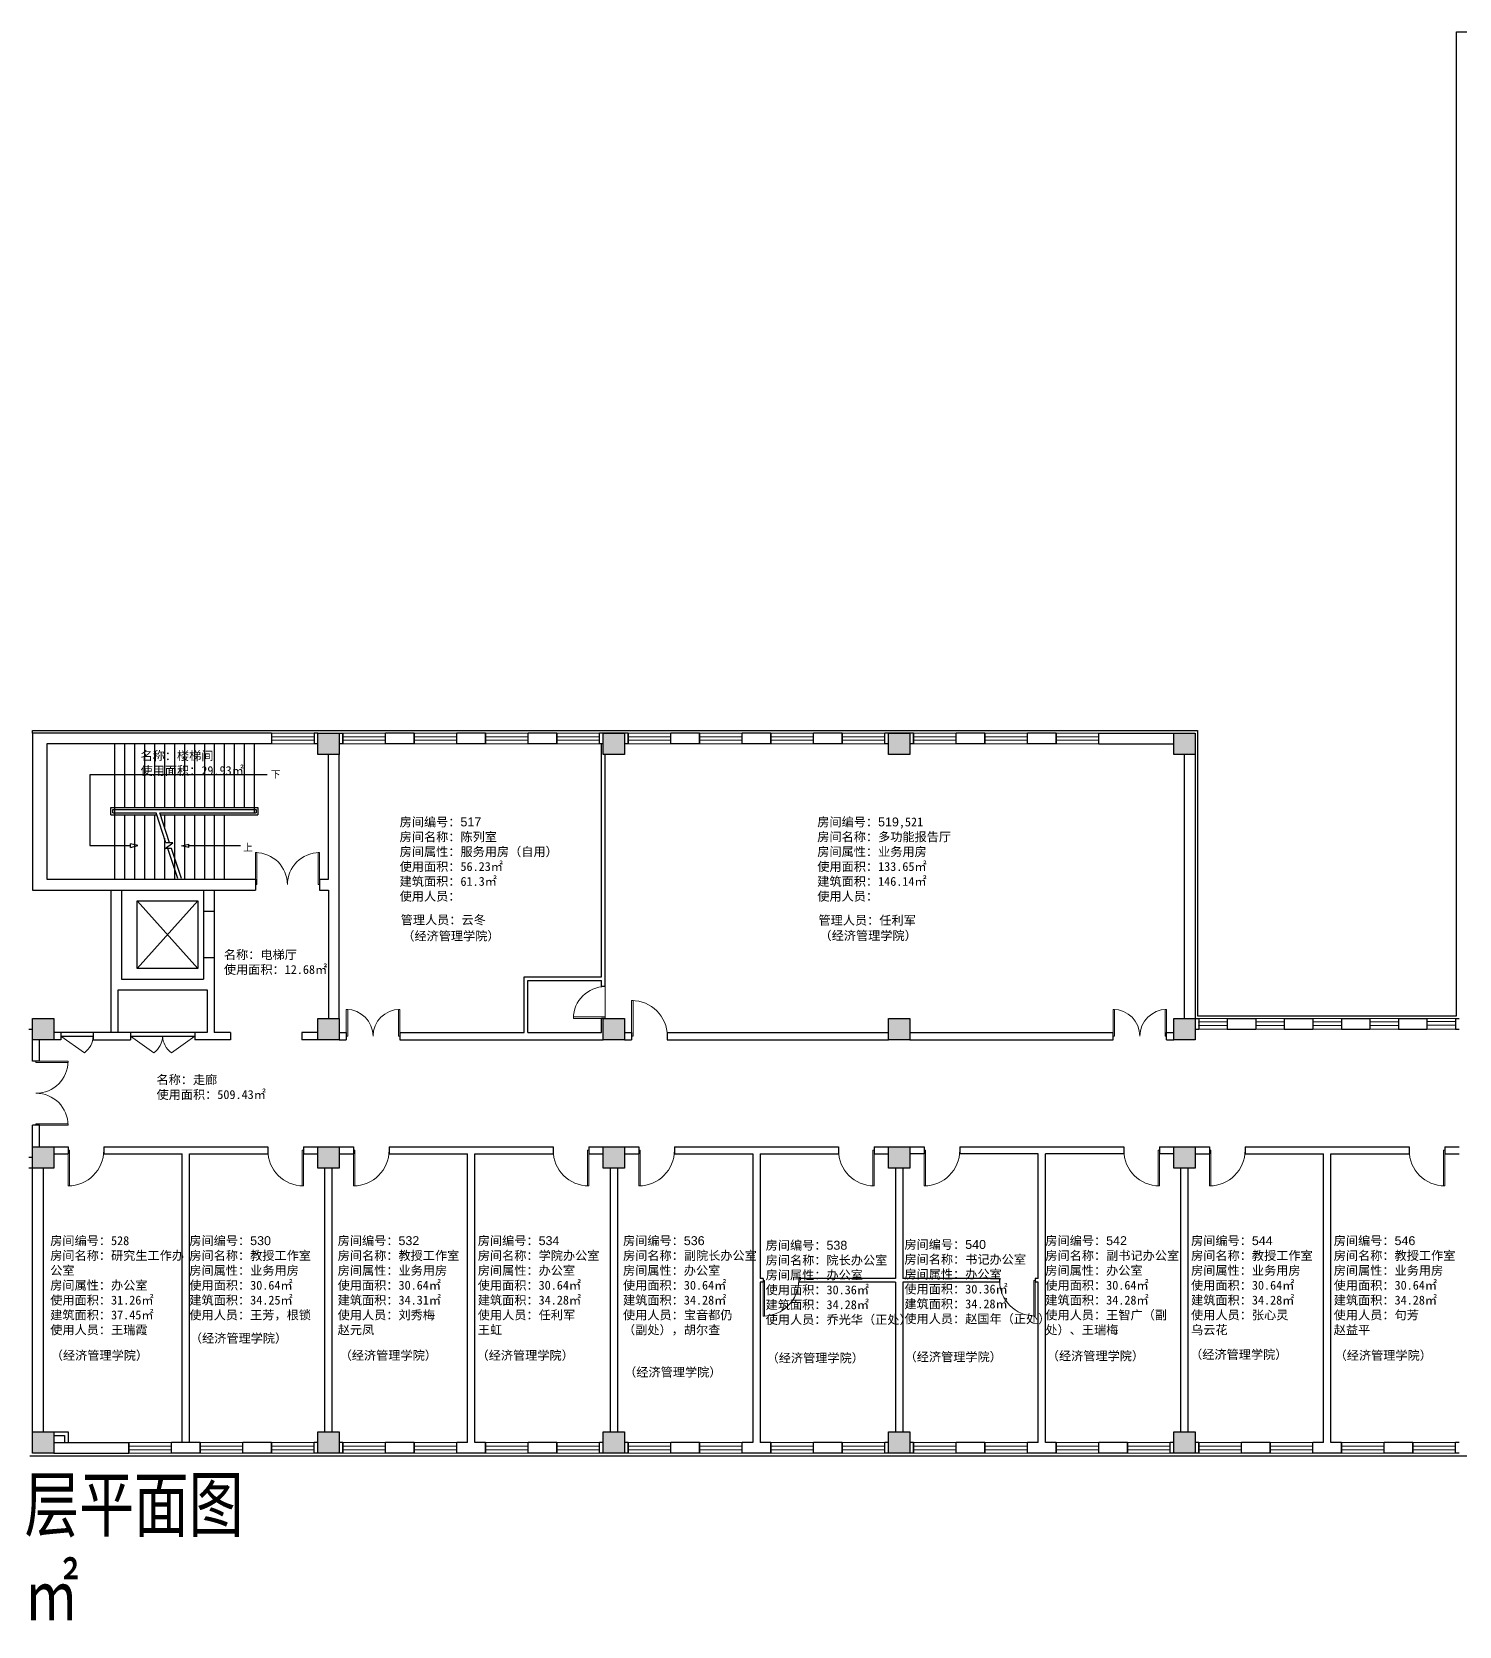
# Model space of a CAD drawing. Header units: millimetres. Extents: x 31518 to 160291, y 21900 to 76087.
# Drawn here: x 92503 to 132518, y 21900 to 66618 of the extents above; entities that cross this region are included whole.
import ezdxf

# ---------------------------------------------------------------- set-up
doc = ezdxf.new("R2010")
doc.units = ezdxf.units.MM
doc.header["$LTSCALE"] = 1000
doc.linetypes.add('CONTINOUS', pattern=[0])
doc.layers.add('填充', color=7, linetype='Continuous')
doc.layers.add('管理人员', color=2, linetype='Continuous')
for name, color, linetype, lineweight in [('墙体', 30, 'Continuous', 30), ('墙线', 30, 'Continuous', 30), ('文字', 7, 'Continuous', 30), ('柱子', 150, 'Continuous', 30), ('窗线', 131, 'Continuous', 15), ('门线', 154, 'CONTINOUS', 15)]:
    doc.layers.add(name, color=color, linetype=linetype, lineweight=lineweight)
doc.styles.add('_TCH_AXIS', font='', dxfattribs={"width": 0.75})
doc.styles.get("Standard").update_dxf_attribs({"font": 'arial.ttf'})
doc.styles.get('_TCH_AXIS').set_extended_font_data('FangSong_GB2312')

msp = doc.modelspace()

# ---------------------------------------------------------------- hatches: boundary and pattern name
at = {"layer": '填充'}
h = msp.add_hatch(color=7, dxfattribs=at)
h.dxf.hatch_style = 1
h.paths.add_polyline_path([(101118, 46948), (100518, 46948), (100518, 46348), (101118, 46348)])
h = msp.add_hatch(color=7, dxfattribs=at)
h.dxf.hatch_style = 1
h.paths.add_polyline_path([(109118, 46948), (108518, 46948), (108518, 46348), (109118, 46348)])
h = msp.add_hatch(color=7, dxfattribs=at)
h.dxf.hatch_style = 1
h.paths.add_polyline_path([(117118, 46948), (116518, 46948), (116518, 46348), (117118, 46348)])
h = msp.add_hatch(color=7, dxfattribs=at)
h.dxf.hatch_style = 1
h.paths.add_polyline_path([(125118, 46948), (124518, 46948), (124518, 46348), (125118, 46348)])
h = msp.add_hatch(color=7, dxfattribs=at)
h.dxf.hatch_style = 1
h.paths.add_polyline_path([(93118, 38948), (92518, 38948), (92518, 38348), (93118, 38348)])
h = msp.add_hatch(color=7, dxfattribs=at)
h.dxf.hatch_style = 1
h.paths.add_polyline_path([(101118, 38948), (100518, 38948), (100518, 38348), (101118, 38348)])
h = msp.add_hatch(color=7, dxfattribs=at)
h.dxf.hatch_style = 1
h.paths.add_polyline_path([(109118, 38948), (108518, 38948), (108518, 38348), (109118, 38348)])
h = msp.add_hatch(color=7, dxfattribs=at)
h.dxf.hatch_style = 1
h.paths.add_polyline_path([(117118, 38948), (116518, 38948), (116518, 38348), (117118, 38348)])
h = msp.add_hatch(color=7, dxfattribs=at)
h.dxf.hatch_style = 1
h.paths.add_polyline_path([(125118, 38948), (124518, 38948), (124518, 38348), (125118, 38348)])
h = msp.add_hatch(color=7, dxfattribs=at)
h.dxf.hatch_style = 1
h.paths.add_polyline_path([(93118, 35348), (92518, 35348), (92518, 34748), (93118, 34748)])
h = msp.add_hatch(color=7, dxfattribs=at)
h.dxf.hatch_style = 1
h.paths.add_polyline_path([(101118, 35348), (100518, 35348), (100518, 34748), (101118, 34748)])
h = msp.add_hatch(color=7, dxfattribs=at)
h.dxf.hatch_style = 1
h.paths.add_polyline_path([(109118, 35348), (108518, 35348), (108518, 34748), (109118, 34748)])
h = msp.add_hatch(color=7, dxfattribs=at)
h.dxf.hatch_style = 1
h.paths.add_polyline_path([(117118, 35348), (116518, 35348), (116518, 34748), (117118, 34748)])
h = msp.add_hatch(color=7, dxfattribs=at)
h.dxf.hatch_style = 1
h.paths.add_polyline_path([(125118, 35348), (124518, 35348), (124518, 34748), (125118, 34748)])
h = msp.add_hatch(color=7, dxfattribs=at)
h.dxf.hatch_style = 1
h.paths.add_polyline_path([(93118, 27348), (92518, 27348), (92518, 26748), (93118, 26748)])
h = msp.add_hatch(color=7, dxfattribs=at)
h.dxf.hatch_style = 1
h.paths.add_polyline_path([(101118, 27348), (100518, 27348), (100518, 26748), (101118, 26748)])
h = msp.add_hatch(color=7, dxfattribs=at)
h.dxf.hatch_style = 1
h.paths.add_polyline_path([(109118, 27348), (108518, 27348), (108518, 26748), (109118, 26748)])
h = msp.add_hatch(color=7, dxfattribs=at)
h.dxf.hatch_style = 1
h.paths.add_polyline_path([(117118, 27348), (116518, 27348), (116518, 26748), (117118, 26748)])
h = msp.add_hatch(color=7, dxfattribs=at)
h.dxf.hatch_style = 1
h.paths.add_polyline_path([(125118, 27348), (124518, 27348), (124518, 26748), (125118, 26748)])

# ---------------------------------------------------------------- linework, layer by layer
at = {"layer": '墙体'}
for p, q in [((94818, 46648), (94818, 42872)), ((95098, 46648), (95098, 44860)), ((95378, 46648), (95378, 44860)), ((95658, 46648), (95658, 44860)), ((95938, 46648), (95938, 44860)), ((96218, 46648), (96218, 44860)), ((96218, 46648), (96218, 44860)), ((96498, 46648), (96498, 44860)), ((96778, 46648), (96778, 44860)), ((97058, 46648), (97058, 44860)), ((97338, 46648), (97338, 44860)), ((97338, 46648), (97338, 44860)), ((97618, 46648), (97618, 44860)), ((97898, 46648), (97898, 44860)), ((98178, 46648), (98178, 44860)), ((98458, 46648), (98458, 44860)), ((98738, 46648), (98738, 44710)), ((99103, 45774), (94124, 45774)), ((94124, 45774), (94124, 43792)), ((94718, 44860), (95938, 44860)), ((94718, 44660), (94718, 44860)), ((94768, 44810), (98788, 44810)), ((94768, 44710), (94768, 44810)), ((94818, 44860), (98458, 44860)), ((96218, 44860), (98838, 44860)), ((98788, 44810), (98788, 44710)), ((98838, 44860), (98838, 44660)), ((94718, 44660), (96001, 44660)), ((94768, 44710), (95984, 44710)), ((95098, 44660), (95098, 42872)), ((95378, 44660), (95378, 42872)), ((95658, 44660), (95658, 42872)), ((95938, 44660), (95938, 42872)), ((96262, 43870), (95984, 44710)), ((96087, 44710), (98788, 44710)), ((96365, 43870), (96087, 44710)), ((96104, 44660), (98838, 44660)), ((96218, 44660), (96218, 44315)), ((96218, 44660), (96218, 44315)), ((96498, 44660), (96498, 42872)), ((96778, 44660), (96778, 42872)), ((97058, 44660), (97058, 42872)), ((97338, 44660), (97338, 42872)), ((97338, 44660), (97338, 42872)), ((97618, 44660), (97618, 42872)), ((97898, 44660), (97898, 42872)), ((95266, 43792), (95266, 43842)), ((95266, 43742), (95266, 43842)), ((95475, 43792), (95266, 43842)), ((96218, 44003), (96218, 42872)), ((96218, 43975), (96218, 42872)), ((96244, 43715), (96455, 43870)), ((96455, 43870), (96262, 43870)), ((96695, 43787), (96903, 43837)), ((96903, 43737), (96903, 43837)), ((94124, 43792), (95266, 43792)), ((95266, 43742), (95475, 43792)), ((96417, 43715), (96244, 43715)), ((96593, 42872), (96313, 43715)), ((96696, 42872), (96417, 43715)), ((96903, 43737), (96695, 43787)), ((98352, 43787), (96903, 43787)), ((101318, 38548), (101318, 38348)), ((102818, 38548), (102818, 38348)), ((93518, 35348), (93518, 35148)), ((94518, 35348), (94518, 35148)), ((99118, 35348), (99118, 35148)), ((100118, 35348), (100118, 35148)), ((101518, 35348), (101518, 35148)), ((102518, 35348), (102518, 35148)), ((107118, 35348), (107118, 35148)), ((108118, 35348), (108118, 35148)), ((109518, 35348), (109518, 35148)), ((110518, 35348), (110518, 35148)), ((115118, 35348), (115118, 35148)), ((116118, 35348), (116118, 35148)), ((117518, 35348), (117518, 35148)), ((118518, 35348), (118518, 35148)), ((123118, 35348), (123118, 35148)), ((124118, 35348), (124118, 35148)), ((125518, 35348), (125518, 35148)), ((126518, 35348), (126518, 35148)), ((131118, 35348), (131118, 35148)), ((132118, 35348), (132118, 35148)), ((113004, 31648), (113004, 31548)), ((114004, 31648), (114004, 31548)), ((119633, 31648), (119633, 31548)), ((120633, 31648), (120633, 31548))]:
    msp.add_line(p, q, dxfattribs=at)
at = {"layer": '墙线'}
for p, q in [((132448, 66618), (152788, 66618)), ((132448, 39018), (132448, 66618)), ((92518, 47018), (125188, 47018)), ((92518, 46948), (92518, 47018)), ((125188, 47018), (125188, 39018)), ((99218, 46948), (92518, 46948)), ((92518, 46948), (92518, 42548)), ((99218, 46648), (92918, 46648)), ((92918, 46648), (92918, 42848)), ((99218, 46948), (99218, 46648)), ((100518, 46948), (100418, 46948)), ((100418, 46948), (100418, 46648)), ((100518, 46648), (100418, 46648)), ((101118, 46948), (101218, 46948)), ((101218, 46648), (101118, 46648)), ((101218, 46948), (101218, 46648)), ((101218, 46948), (101218, 46648)), ((101218, 46648), (101218, 46948)), ((102418, 46648), (102418, 46948)), ((103218, 46948), (102418, 46948)), ((103218, 46648), (102418, 46648)), ((103218, 46948), (103218, 46648)), ((103218, 46948), (103218, 46648)), ((103218, 46648), (103218, 46948)), ((104418, 46648), (104418, 46948)), ((105218, 46948), (104418, 46948)), ((105218, 46648), (104418, 46648)), ((105218, 46948), (105218, 46648)), ((105218, 46948), (105218, 46648)), ((105218, 46648), (105218, 46948)), ((106418, 46648), (106418, 46948)), ((107218, 46948), (106418, 46948)), ((107218, 46648), (106418, 46648)), ((107218, 46948), (107218, 46648)), ((107218, 46948), (107218, 46648)), ((107218, 46648), (107218, 46948)), ((108418, 46648), (108418, 46948)), ((109218, 46948), (108418, 46948)), ((108518, 46648), (108418, 46648)), ((108478, 40108), (108478, 46648)), ((109218, 46648), (109118, 46648)), ((109218, 46948), (109218, 46648)), ((109218, 46948), (109218, 46648)), ((109218, 46648), (109218, 46948)), ((110418, 46648), (110418, 46948)), ((111218, 46948), (110418, 46948)), ((111218, 46648), (110418, 46648)), ((111218, 46948), (111218, 46648)), ((111218, 46948), (111218, 46648)), ((111218, 46648), (111218, 46948)), ((112418, 46648), (112418, 46948)), ((113218, 46948), (112418, 46948)), ((113218, 46648), (112418, 46648)), ((113218, 46948), (113218, 46648)), ((113218, 46948), (113218, 46648)), ((113218, 46648), (113218, 46948)), ((114418, 46648), (114418, 46948)), ((115218, 46948), (114418, 46948)), ((115218, 46648), (114418, 46648)), ((115218, 46948), (115218, 46648)), ((115218, 46948), (115218, 46648)), ((115218, 46648), (115218, 46948)), ((116418, 46648), (116418, 46948)), ((117218, 46948), (116418, 46948)), ((116518, 46648), (116418, 46648)), ((117218, 46648), (117118, 46648)), ((117218, 46948), (117218, 46648)), ((117218, 46948), (117218, 46648)), ((117218, 46648), (117218, 46948)), ((118418, 46648), (118418, 46948)), ((119218, 46948), (118418, 46948)), ((119218, 46648), (118418, 46648)), ((119218, 46948), (119218, 46648)), ((119218, 46948), (119218, 46648)), ((119218, 46648), (119218, 46948)), ((120418, 46648), (120418, 46948)), ((121218, 46948), (120418, 46948)), ((121218, 46648), (120418, 46648)), ((121218, 46948), (121218, 46648)), ((121218, 46948), (121218, 46648)), ((121218, 46648), (121218, 46948)), ((122418, 46648), (122418, 46948)), ((122418, 46948), (125118, 46948)), ((122418, 46648), (124518, 46648)), ((125118, 46948), (125118, 38948)), ((100818, 42848), (100818, 46348)), ((101118, 38948), (101118, 46348)), ((108578, 39838), (108578, 46348)), ((124818, 38948), (124818, 46348)), ((92518, 42548), (98768, 42548)), ((92918, 42848), (98768, 42848)), ((94718, 42548), (94718, 38548)), ((95018, 42548), (95018, 40048)), ((97318, 42548), (97318, 40048)), ((97618, 42548), (97618, 38548)), ((98768, 42848), (98768, 42548)), ((100568, 42848), (100818, 42848)), ((100568, 42848), (100568, 42548)), ((100568, 42548), (100818, 42548)), ((100818, 42548), (100818, 38948)), ((95459, 42248), (97159, 40348)), ((97159, 42248), (95459, 40348)), ((95459, 42248), (97159, 42248)), ((95459, 40348), (95459, 42248)), ((97159, 42248), (97159, 40348)), ((97618, 41948), (97318, 41948)), ((97159, 40348), (95459, 40348)), ((97618, 40648), (97318, 40648)), ((95018, 40048), (97318, 40048)), ((106308, 40108), (108478, 40108)), ((106308, 38548), (106308, 40108)), ((106408, 38548), (106408, 40008)), ((106408, 40008), (108478, 40008)), ((108478, 39838), (108478, 40008)), ((108578, 39838), (108478, 39838)), ((94918, 38548), (94918, 39748)), ((94918, 39748), (97418, 39748)), ((97418, 39748), (97418, 38548)), ((108478, 38548), (108478, 38948)), ((108578, 38948), (108478, 38948)), ((125118, 38948), (125218, 38948)), ((125188, 39018), (132448, 39018)), ((125218, 38948), (125218, 38648)), ((126018, 38948), (126818, 38948)), ((126018, 38948), (126018, 38648)), ((126818, 38948), (126818, 38648)), ((127618, 38948), (128418, 38948)), ((127618, 38948), (127618, 38648)), ((128418, 38948), (128418, 38648)), ((129218, 38948), (130018, 38948)), ((129218, 38948), (129218, 38648)), ((130018, 38948), (130018, 38648)), ((130818, 38948), (131618, 38948)), ((130818, 38948), (130818, 38648)), ((131618, 38948), (131618, 38648)), ((132418, 38948), (132518, 38948)), ((132418, 38948), (132418, 38648)), ((92418, 38648), (92518, 38648)), ((97418, 38548), (93118, 38548)), ((93318, 38548), (93318, 38348)), ((94218, 38548), (94218, 38348)), ((95268, 38548), (95268, 38348)), ((97068, 38548), (97068, 38348)), ((98068, 38548), (97618, 38548)), ((98068, 38548), (98068, 38348)), ((100518, 38548), (100068, 38548)), ((100068, 38548), (100068, 38348)), ((101118, 38548), (101318, 38548)), ((102818, 38548), (106308, 38548)), ((106408, 38548), (108478, 38548)), ((109118, 38548), (109318, 38548)), ((109318, 38548), (109318, 38348)), ((110318, 38548), (116518, 38548)), ((110318, 38548), (110318, 38348)), ((117118, 38548), (122818, 38548)), ((122818, 38348), (122818, 38548)), ((124318, 38548), (124518, 38548)), ((124318, 38348), (124318, 38548)), ((125118, 38648), (125218, 38648)), ((126018, 38648), (126818, 38648)), ((127618, 38648), (128418, 38648)), ((129218, 38648), (130018, 38648)), ((130818, 38648), (131618, 38648)), ((132418, 38648), (132518, 38648)), ((92518, 37748), (92518, 38348)), ((92718, 37748), (92718, 38348)), ((93318, 38348), (93118, 38348)), ((93318, 38448), (94218, 38448)), ((94218, 38348), (95268, 38348)), ((95268, 38448), (97068, 38448)), ((98068, 38348), (97068, 38348)), ((100518, 38348), (100068, 38348)), ((101118, 38348), (101318, 38348)), ((102818, 38348), (108518, 38348)), ((109118, 38348), (109318, 38348)), ((110318, 38348), (116518, 38348)), ((117118, 38348), (122818, 38348)), ((124318, 38348), (124518, 38348)), ((92718, 37748), (92518, 37748)), ((92518, 35348), (92518, 35948)), ((92718, 35948), (92518, 35948)), ((92718, 35348), (92718, 35948)), ((92518, 27348), (92518, 35348)), ((93118, 35348), (93518, 35348)), ((94518, 35348), (99118, 35348)), ((100118, 35348), (100518, 35348)), ((101118, 35348), (101518, 35348)), ((102518, 35348), (107118, 35348)), ((108118, 35348), (108518, 35348)), ((109118, 35348), (109518, 35348)), ((110518, 35348), (115118, 35348)), ((116118, 35348), (116518, 35348)), ((117118, 35348), (117518, 35348)), ((118518, 35348), (123118, 35348)), ((124118, 35348), (124518, 35348)), ((125118, 35348), (125518, 35348)), ((126518, 35348), (131118, 35348)), ((132118, 35348), (132518, 35348)), ((92518, 35048), (92418, 35048)), ((92518, 35048), (92418, 35048)), ((93118, 35148), (93518, 35148)), ((94518, 35148), (96718, 35148)), ((96718, 27048), (96718, 35148)), ((96918, 27048), (96918, 35148)), ((96918, 35148), (99118, 35148)), ((100118, 35148), (100518, 35148)), ((101118, 35148), (101518, 35148)), ((102518, 35148), (104718, 35148)), ((104718, 27048), (104718, 35148)), ((104918, 27048), (104918, 35148)), ((104918, 35148), (107118, 35148)), ((108118, 35148), (108518, 35148)), ((109118, 35148), (109518, 35148)), ((110518, 35148), (112718, 35148)), ((112718, 35148), (112718, 27048)), ((112918, 35148), (112918, 31648)), ((112918, 35148), (115118, 35148)), ((116118, 35148), (116518, 35148)), ((117518, 35148), (117118, 35148)), ((120718, 35148), (118518, 35148)), ((120718, 31648), (120718, 35148)), ((120918, 27048), (120918, 35148)), ((123118, 35148), (120918, 35148)), ((124518, 35148), (124118, 35148)), ((125118, 35148), (125518, 35148)), ((126518, 35148), (128718, 35148)), ((128718, 27048), (128718, 35148)), ((128918, 27048), (128918, 35148)), ((128918, 35148), (131118, 35148)), ((132118, 35148), (132518, 35148)), ((92518, 34748), (92418, 34748)), ((92818, 34748), (92818, 27348)), ((100718, 27348), (100718, 34748)), ((100918, 27348), (100918, 34748)), ((108718, 34748), (108718, 27348)), ((108918, 34748), (108918, 27348)), ((116718, 34748), (116718, 31648)), ((116918, 34748), (116918, 31648)), ((124718, 27348), (124718, 34748)), ((124918, 27348), (124918, 34748)), ((113004, 31648), (112918, 31648)), ((113004, 31548), (112918, 31548)), ((112918, 31548), (112918, 27048)), ((116718, 31648), (114004, 31648)), ((116718, 31548), (114004, 31548)), ((116718, 31548), (116718, 27348)), ((119633, 31648), (116918, 31648)), ((119633, 31548), (116918, 31548)), ((116918, 31548), (116918, 27348)), ((120718, 31648), (120633, 31648)), ((120718, 31548), (120633, 31548)), ((120718, 27048), (120718, 31548)), ((93118, 27348), (93518, 27348)), ((93518, 27348), (93518, 27048)), ((93118, 27248), (93418, 27248)), ((93118, 27048), (95218, 27048)), ((93418, 27248), (93418, 27048)), ((95218, 27048), (95218, 26748)), ((95218, 27048), (95218, 26748)), ((95218, 26748), (95218, 27048)), ((96418, 26748), (96418, 27048)), ((97218, 27048), (96418, 27048)), ((97218, 27048), (97218, 26748)), ((97218, 27048), (97218, 26748)), ((97218, 26748), (97218, 27048)), ((98418, 26748), (98418, 27048)), ((99218, 27048), (98418, 27048)), ((99218, 27048), (99218, 26748)), ((99218, 27048), (99218, 26748)), ((99218, 26748), (99218, 27048)), ((100418, 26748), (100418, 27048)), ((100518, 27048), (100418, 27048)), ((101218, 27048), (101118, 27048)), ((101218, 27048), (101218, 26748)), ((101218, 27048), (101218, 26748)), ((101218, 26748), (101218, 27048)), ((102418, 26748), (102418, 27048)), ((103218, 27048), (102418, 27048)), ((103218, 27048), (103218, 26748)), ((103218, 27048), (103218, 26748)), ((103218, 26748), (103218, 27048)), ((104418, 26748), (104418, 27048)), ((104718, 27048), (104418, 27048)), ((105218, 27048), (104918, 27048)), ((105218, 27048), (105218, 26748)), ((105218, 27048), (105218, 26748)), ((105218, 26748), (105218, 27048)), ((106418, 26748), (106418, 27048)), ((107218, 27048), (106418, 27048)), ((107218, 27048), (107218, 26748)), ((107218, 27048), (107218, 26748)), ((107218, 26748), (107218, 27048)), ((108418, 26748), (108418, 27048)), ((108518, 27048), (108418, 27048)), ((109218, 27048), (109118, 27048)), ((109218, 27048), (109218, 26748)), ((109218, 27048), (109218, 26748)), ((109218, 26748), (109218, 27048)), ((110418, 26748), (110418, 27048)), ((111218, 27048), (110418, 27048)), ((111218, 27048), (111218, 26748)), ((111218, 27048), (111218, 26748)), ((111218, 26748), (111218, 27048)), ((112418, 26748), (112418, 27048)), ((112718, 27048), (112418, 27048)), ((113218, 27048), (112918, 27048)), ((113218, 27048), (113218, 26748)), ((113218, 27048), (113218, 26748)), ((113218, 26748), (113218, 27048)), ((114418, 26748), (114418, 27048)), ((115218, 27048), (114418, 27048)), ((115218, 27048), (115218, 26748)), ((115218, 27048), (115218, 26748)), ((115218, 26748), (115218, 27048)), ((116418, 26748), (116418, 27048)), ((116518, 27048), (116418, 27048)), ((117218, 27048), (117118, 27048)), ((117218, 27048), (117218, 26748)), ((117218, 27048), (117218, 26748)), ((117218, 26748), (117218, 27048)), ((118418, 26748), (118418, 27048)), ((119218, 27048), (118418, 27048)), ((119218, 27048), (119218, 26748)), ((119218, 27048), (119218, 26748)), ((119218, 26748), (119218, 27048)), ((120418, 26748), (120418, 27048)), ((120718, 27048), (120418, 27048)), ((121218, 27048), (120918, 27048)), ((121218, 27048), (121218, 26748)), ((121218, 27048), (121218, 26748)), ((121218, 26748), (121218, 27048)), ((122418, 26748), (122418, 27048)), ((123218, 27048), (122418, 27048)), ((123218, 27048), (123218, 26748)), ((123218, 27048), (123218, 26748)), ((123218, 26748), (123218, 27048)), ((124418, 26748), (124418, 27048)), ((124518, 27048), (124418, 27048)), ((125218, 27048), (125118, 27048)), ((125218, 27048), (125218, 26748)), ((125218, 27048), (125218, 26748)), ((125218, 26748), (125218, 27048)), ((126418, 26748), (126418, 27048)), ((127218, 27048), (126418, 27048)), ((127218, 27048), (127218, 26748)), ((127218, 27048), (127218, 26748)), ((127218, 26748), (127218, 27048)), ((128418, 26748), (128418, 27048)), ((128718, 27048), (128418, 27048)), ((129218, 27048), (128918, 27048)), ((129218, 27048), (129218, 26748)), ((129218, 27048), (129218, 26748)), ((129218, 26748), (129218, 27048)), ((130418, 26748), (130418, 27048)), ((131218, 27048), (130418, 27048)), ((131218, 27048), (131218, 26748)), ((131218, 27048), (131218, 26748)), ((131218, 26748), (131218, 27048)), ((132418, 26748), (132418, 27048)), ((132518, 27048), (132418, 27048)), ((92448, 26678), (144788, 26678)), ((93118, 26748), (95218, 26748)), ((97218, 26748), (96418, 26748)), ((99218, 26748), (98418, 26748)), ((100518, 26748), (100418, 26748)), ((101218, 26748), (101118, 26748)), ((103218, 26748), (102418, 26748)), ((105218, 26748), (104418, 26748)), ((107218, 26748), (106418, 26748)), ((108518, 26748), (108418, 26748)), ((109218, 26748), (109118, 26748)), ((111218, 26748), (110418, 26748)), ((113218, 26748), (112418, 26748)), ((115218, 26748), (114418, 26748)), ((116518, 26748), (116418, 26748)), ((117218, 26748), (117118, 26748)), ((119218, 26748), (118418, 26748)), ((121218, 26748), (120418, 26748)), ((123218, 26748), (122418, 26748)), ((124518, 26748), (124418, 26748)), ((125218, 26748), (125118, 26748)), ((127218, 26748), (126418, 26748)), ((129218, 26748), (128418, 26748)), ((131218, 26748), (130418, 26748)), ((132518, 26748), (132418, 26748))]:
    msp.add_line(p, q, dxfattribs=at)
at = {"layer": '柱子'}
for p, q in [((100518, 46948), (101118, 46948)), ((100518, 46348), (100518, 46948)), ((101118, 46948), (101118, 46348)), ((108518, 46948), (109118, 46948)), ((108518, 46348), (108518, 46948)), ((109118, 46948), (109118, 46348)), ((116518, 46948), (117118, 46948)), ((116518, 46348), (116518, 46948)), ((117118, 46948), (117118, 46348)), ((124518, 46948), (125118, 46948)), ((124518, 46348), (124518, 46948)), ((125118, 46948), (125118, 46348)), ((101118, 46348), (100518, 46348)), ((109118, 46348), (108518, 46348)), ((117118, 46348), (116518, 46348)), ((125118, 46348), (124518, 46348)), ((92518, 38948), (93118, 38948)), ((92518, 38348), (92518, 38948)), ((93118, 38948), (93118, 38348)), ((100518, 38948), (101118, 38948)), ((100518, 38348), (100518, 38948)), ((101118, 38948), (101118, 38348)), ((108518, 38348), (108518, 38948)), ((108518, 38948), (109118, 38948)), ((109118, 38948), (109118, 38348)), ((116518, 38948), (117118, 38948)), ((116518, 38348), (116518, 38948)), ((117118, 38948), (117118, 38348)), ((124518, 38948), (125118, 38948)), ((124518, 38348), (124518, 38948)), ((125118, 38948), (125118, 38348)), ((93118, 38348), (92518, 38348)), ((101118, 38348), (100518, 38348)), ((109118, 38348), (108518, 38348)), ((117118, 38348), (116518, 38348)), ((125118, 38348), (124518, 38348)), ((92518, 35348), (93118, 35348)), ((92518, 34748), (92518, 35348)), ((93118, 35348), (93118, 34748)), ((100518, 35348), (101118, 35348)), ((100518, 34748), (100518, 35348)), ((101118, 35348), (101118, 34748)), ((108518, 35348), (109118, 35348)), ((108518, 34748), (108518, 35348)), ((109118, 35348), (109118, 34748)), ((116518, 35348), (117118, 35348)), ((116518, 34748), (116518, 35348)), ((117118, 35348), (117118, 34748)), ((124518, 35348), (125118, 35348)), ((124518, 34748), (124518, 35348)), ((125118, 35348), (125118, 34748)), ((93118, 34748), (92518, 34748)), ((101118, 34748), (100518, 34748)), ((109118, 34748), (108518, 34748)), ((117118, 34748), (116518, 34748)), ((125118, 34748), (124518, 34748)), ((92518, 27348), (93118, 27348)), ((92518, 26748), (92518, 27348)), ((93118, 27348), (93118, 26748)), ((100518, 27348), (101118, 27348)), ((100518, 26748), (100518, 27348)), ((101118, 27348), (101118, 26748)), ((108518, 27348), (109118, 27348)), ((108518, 26748), (108518, 27348)), ((109118, 27348), (109118, 26748)), ((116518, 27348), (117118, 27348)), ((116518, 26748), (116518, 27348)), ((117118, 27348), (117118, 26748)), ((124518, 27348), (125118, 27348)), ((124518, 26748), (124518, 27348)), ((125118, 27348), (125118, 26748)), ((93118, 26748), (92518, 26748)), ((101118, 26748), (100518, 26748)), ((109118, 26748), (108518, 26748)), ((117118, 26748), (116518, 26748)), ((125118, 26748), (124518, 26748))]:
    msp.add_line(p, q, dxfattribs=at)
at = {"layer": '窗线'}
for p, q in [((99218, 46948), (100418, 46948)), ((99218, 46948), (99218, 46648)), ((99218, 46848), (100418, 46848)), ((99218, 46748), (100418, 46748)), ((99218, 46648), (100418, 46648)), ((100418, 46948), (100418, 46648)), ((101218, 46948), (102418, 46948)), ((101218, 46948), (101218, 46648)), ((101218, 46848), (102418, 46848)), ((101218, 46748), (102418, 46748)), ((101218, 46648), (102418, 46648)), ((102418, 46948), (102418, 46648)), ((103218, 46948), (104418, 46948)), ((103218, 46948), (103218, 46648)), ((103218, 46848), (104418, 46848)), ((103218, 46748), (104418, 46748)), ((103218, 46648), (104418, 46648)), ((104418, 46948), (104418, 46648)), ((105218, 46948), (106418, 46948)), ((105218, 46948), (105218, 46648)), ((105218, 46848), (106418, 46848)), ((105218, 46748), (106418, 46748)), ((105218, 46648), (106418, 46648)), ((106418, 46948), (106418, 46648)), ((107218, 46948), (108418, 46948)), ((107218, 46948), (107218, 46648)), ((107218, 46848), (108418, 46848)), ((107218, 46748), (108418, 46748)), ((107218, 46648), (108418, 46648)), ((108418, 46948), (108418, 46648)), ((109218, 46948), (110418, 46948)), ((109218, 46948), (109218, 46648)), ((109218, 46848), (110418, 46848)), ((109218, 46748), (110418, 46748)), ((109218, 46648), (110418, 46648)), ((110418, 46948), (110418, 46648)), ((111218, 46948), (112418, 46948)), ((111218, 46948), (111218, 46648)), ((111218, 46848), (112418, 46848)), ((111218, 46748), (112418, 46748)), ((111218, 46648), (112418, 46648)), ((112418, 46948), (112418, 46648)), ((113218, 46948), (114418, 46948)), ((113218, 46948), (113218, 46648)), ((113218, 46848), (114418, 46848)), ((113218, 46748), (114418, 46748)), ((113218, 46648), (114418, 46648)), ((114418, 46948), (114418, 46648)), ((115218, 46948), (116418, 46948)), ((115218, 46948), (115218, 46648)), ((115218, 46848), (116418, 46848)), ((115218, 46748), (116418, 46748)), ((115218, 46648), (116418, 46648)), ((116418, 46948), (116418, 46648)), ((117218, 46948), (118418, 46948)), ((117218, 46948), (117218, 46648)), ((117218, 46848), (118418, 46848)), ((117218, 46748), (118418, 46748)), ((117218, 46648), (118418, 46648)), ((118418, 46948), (118418, 46648)), ((119218, 46948), (120418, 46948)), ((119218, 46948), (119218, 46648)), ((119218, 46848), (120418, 46848)), ((119218, 46748), (120418, 46748)), ((119218, 46648), (120418, 46648)), ((120418, 46948), (120418, 46648)), ((121218, 46948), (122418, 46948)), ((121218, 46948), (121218, 46648)), ((121218, 46848), (122418, 46848)), ((121218, 46748), (122418, 46748)), ((121218, 46648), (122418, 46648)), ((122418, 46948), (122418, 46648)), ((125218, 38948), (125218, 38648)), ((126018, 38948), (125218, 38948)), ((126018, 38648), (126018, 38948)), ((126818, 38948), (126818, 38648)), ((127618, 38948), (126818, 38948)), ((127618, 38648), (127618, 38948)), ((128418, 38948), (128418, 38648)), ((129218, 38948), (128418, 38948)), ((129218, 38648), (129218, 38948)), ((130018, 38948), (130018, 38648)), ((130818, 38948), (130018, 38948)), ((130818, 38648), (130818, 38948)), ((131618, 38948), (131618, 38648)), ((132418, 38948), (131618, 38948)), ((132418, 38648), (132418, 38948)), ((126018, 38848), (125218, 38848)), ((125218, 38748), (126018, 38748)), ((125218, 38648), (126018, 38648)), ((127618, 38848), (126818, 38848)), ((126818, 38748), (127618, 38748)), ((126818, 38648), (127618, 38648)), ((129218, 38848), (128418, 38848)), ((128418, 38748), (129218, 38748)), ((128418, 38648), (129218, 38648)), ((130818, 38848), (130018, 38848)), ((130018, 38748), (130818, 38748)), ((130018, 38648), (130818, 38648)), ((132418, 38855), (131618, 38855)), ((132418, 38755), (131618, 38755)), ((131618, 38648), (132418, 38648)), ((95218, 27048), (96418, 27048)), ((95218, 27048), (95218, 26748)), ((95218, 26948), (96418, 26948)), ((95218, 26848), (96418, 26848)), ((96418, 27048), (96418, 26748)), ((97218, 27048), (98418, 27048)), ((97218, 27048), (97218, 26748)), ((97218, 26948), (98418, 26948)), ((97218, 26848), (98418, 26848)), ((98418, 27048), (98418, 26748)), ((99218, 27048), (100418, 27048)), ((99218, 27048), (99218, 26748)), ((99218, 26948), (100418, 26948)), ((99218, 26848), (100418, 26848)), ((100418, 27048), (100418, 26748)), ((101218, 27048), (102418, 27048)), ((101218, 27048), (101218, 26748)), ((101218, 26948), (102418, 26948)), ((101218, 26848), (102418, 26848)), ((102418, 27048), (102418, 26748)), ((103218, 27048), (104418, 27048)), ((103218, 27048), (103218, 26748)), ((103218, 26948), (104418, 26948)), ((103218, 26848), (104418, 26848)), ((104418, 27048), (104418, 26748)), ((105218, 27048), (106418, 27048)), ((105218, 27048), (105218, 26748)), ((105218, 26948), (106418, 26948)), ((105218, 26848), (106418, 26848)), ((106418, 27048), (106418, 26748)), ((107218, 27048), (108418, 27048)), ((107218, 27048), (107218, 26748)), ((107218, 26948), (108418, 26948)), ((107218, 26848), (108418, 26848)), ((108418, 27048), (108418, 26748)), ((109218, 27048), (110418, 27048)), ((109218, 27048), (109218, 26748)), ((109218, 26948), (110418, 26948)), ((109218, 26848), (110418, 26848)), ((110418, 27048), (110418, 26748)), ((111218, 27048), (112418, 27048)), ((111218, 27048), (111218, 26748)), ((111218, 26948), (112418, 26948)), ((111218, 26848), (112418, 26848)), ((112418, 27048), (112418, 26748)), ((113218, 27048), (114418, 27048)), ((113218, 27048), (113218, 26748)), ((113218, 26948), (114418, 26948)), ((113218, 26848), (114418, 26848)), ((114418, 27048), (114418, 26748)), ((115218, 27048), (116418, 27048)), ((115218, 27048), (115218, 26748)), ((115218, 26948), (116418, 26948)), ((115218, 26848), (116418, 26848)), ((116418, 27048), (116418, 26748)), ((117218, 27048), (118418, 27048)), ((117218, 27048), (117218, 26748)), ((117218, 26948), (118418, 26948)), ((117218, 26848), (118418, 26848)), ((118418, 27048), (118418, 26748)), ((119218, 27048), (120418, 27048)), ((119218, 27048), (119218, 26748)), ((119218, 26948), (120418, 26948)), ((119218, 26848), (120418, 26848)), ((120418, 27048), (120418, 26748)), ((121218, 27048), (122418, 27048)), ((121218, 27048), (121218, 26748)), ((121218, 26948), (122418, 26948)), ((121218, 26848), (122418, 26848)), ((122418, 27048), (122418, 26748)), ((123218, 27048), (124418, 27048)), ((123218, 27048), (123218, 26748)), ((123218, 26948), (124418, 26948)), ((123218, 26848), (124418, 26848)), ((124418, 27048), (124418, 26748)), ((125218, 27048), (126418, 27048)), ((125218, 27048), (125218, 26748)), ((125218, 26948), (126418, 26948)), ((125218, 26848), (126418, 26848)), ((126418, 27048), (126418, 26748)), ((127218, 27048), (128418, 27048)), ((127218, 27048), (127218, 26748)), ((127218, 26948), (128418, 26948)), ((127218, 26848), (128418, 26848)), ((128418, 27048), (128418, 26748)), ((129218, 27048), (130418, 27048)), ((129218, 27048), (129218, 26748)), ((129218, 26948), (130418, 26948)), ((129218, 26848), (130418, 26848)), ((130418, 27048), (130418, 26748)), ((131218, 27048), (132418, 27048)), ((131218, 27048), (131218, 26748)), ((131218, 26948), (132418, 26948)), ((131218, 26848), (132418, 26848)), ((132418, 27048), (132418, 26748)), ((95218, 26748), (96418, 26748)), ((97218, 26748), (98418, 26748)), ((99218, 26748), (100418, 26748)), ((101218, 26748), (102418, 26748)), ((103218, 26748), (104418, 26748)), ((105218, 26748), (106418, 26748)), ((107218, 26748), (108418, 26748)), ((109218, 26748), (110418, 26748)), ((111218, 26748), (112418, 26748)), ((113218, 26748), (114418, 26748)), ((115218, 26748), (116418, 26748)), ((117218, 26748), (118418, 26748)), ((119218, 26748), (120418, 26748)), ((121218, 26748), (122418, 26748)), ((123218, 26748), (124418, 26748)), ((125218, 26748), (126418, 26748)), ((127218, 26748), (128418, 26748)), ((129218, 26748), (130418, 26748)), ((131218, 26748), (132418, 26748))]:
    msp.add_line(p, q, dxfattribs=at)
for p in [(125218, 38848), (125218, 38748)]:
    msp.add_point(p, dxfattribs=at)
at = {"layer": '门线'}
for p, q in [((98768, 43598), (98808, 43598)), ((98768, 42698), (98768, 43598)), ((98808, 43598), (98808, 42698)), ((100568, 43598), (100528, 43598)), ((100528, 43598), (100528, 42698)), ((100568, 42698), (100568, 43598)), ((98808, 42698), (98768, 42698)), ((100528, 42698), (100568, 42698)), ((108578, 38948), (108578, 39838)), ((109318, 39448), (109358, 39448)), ((109318, 38448), (109318, 39448)), ((109358, 39448), (109358, 38448)), ((101318, 39198), (101358, 39198)), ((101318, 38448), (101318, 39198)), ((101358, 39198), (101358, 38448)), ((102818, 39198), (102778, 39198)), ((102778, 39198), (102778, 38448)), ((102818, 38448), (102818, 39198)), ((107688, 38948), (107688, 38988)), ((107688, 38988), (108578, 38988)), ((108578, 38948), (107688, 38948)), ((108578, 38988), (108578, 38948)), ((122818, 39198), (122858, 39198)), ((122818, 38448), (122818, 39198)), ((122858, 39198), (122858, 38448)), ((124318, 39198), (124278, 39198)), ((124278, 39198), (124278, 38448)), ((124318, 38448), (124318, 39198)), ((93318, 38448), (94218, 38448)), ((93318, 38448), (93974, 37982)), ((95268, 38448), (97068, 38448)), ((95268, 38448), (95924, 37982)), ((97068, 38448), (96413, 37982)), ((101358, 38448), (101318, 38448)), ((102778, 38448), (102818, 38448)), ((109358, 38448), (109318, 38448)), ((122858, 38448), (122818, 38448)), ((124278, 38448), (124318, 38448)), ((92618, 37708), (92618, 37748)), ((92618, 37748), (93518, 37748)), ((93518, 37708), (92618, 37708)), ((93518, 37748), (93518, 37708)), ((93518, 35988), (92618, 35988)), ((92618, 35988), (92618, 35948)), ((92618, 35948), (93518, 35948)), ((93518, 35948), (93518, 35988)), ((93558, 35248), (93518, 35248)), ((93518, 35248), (93518, 34248)), ((93558, 34248), (93558, 35248)), ((100078, 34248), (100078, 35248)), ((100078, 35248), (100118, 35248)), ((100118, 35248), (100118, 34248)), ((101558, 35248), (101518, 35248)), ((101518, 35248), (101518, 34248)), ((101558, 34248), (101558, 35248)), ((108078, 34248), (108078, 35248)), ((108078, 35248), (108118, 35248)), ((108118, 35248), (108118, 34248)), ((109558, 35248), (109518, 35248)), ((109518, 35248), (109518, 34248)), ((109558, 34248), (109558, 35248)), ((116078, 34248), (116078, 35248)), ((116078, 35248), (116118, 35248)), ((116118, 35248), (116118, 34248)), ((117558, 35248), (117518, 35248)), ((117518, 35248), (117518, 34248)), ((117558, 34248), (117558, 35248)), ((124078, 34248), (124078, 35248)), ((124078, 35248), (124118, 35248)), ((124118, 35248), (124118, 34248)), ((125558, 35248), (125518, 35248)), ((125518, 35248), (125518, 34248)), ((125558, 34248), (125558, 35248)), ((132078, 34248), (132078, 35248)), ((132078, 35248), (132118, 35248)), ((132118, 35248), (132118, 34248)), ((93518, 34248), (93558, 34248)), ((100118, 34248), (100078, 34248)), ((101518, 34248), (101558, 34248)), ((108118, 34248), (108078, 34248)), ((109518, 34248), (109558, 34248)), ((116118, 34248), (116078, 34248)), ((117518, 34248), (117558, 34248)), ((124118, 34248), (124078, 34248)), ((125518, 34248), (125558, 34248)), ((132118, 34248), (132078, 34248)), ((113044, 31598), (113004, 31598)), ((113004, 31598), (113004, 30598)), ((113044, 30598), (113044, 31598)), ((120593, 30598), (120593, 31598)), ((120593, 31598), (120633, 31598)), ((120633, 31598), (120633, 30598)), ((113004, 30598), (113044, 30598)), ((120633, 30598), (120593, 30598))]:
    msp.add_line(p, q, dxfattribs=at)
for centre, radius, start, end in [((98768, 42698), 900, 0, 90), ((100568, 42698), 900, 90, 180), ((108578, 38948), 890, 90, 180), ((109318, 38448), 1000, 0, 90), ((101318, 38448), 750, 0, 90), ((102818, 38448), 750, 90, 180), ((122818, 38448), 750, 0, 90), ((124318, 38448), 750, 90, 180), ((93629, 38460), 590, 305.8239, 358.7729), ((95579, 38460), 590, 305.8239, 358.7729), ((96758, 38460), 590, 181.2271, 234.1761), ((92618, 37748), 900, 270, 0), ((92618, 35948), 900, 0, 90), ((93518, 35248), 1000, 270, 0), ((100118, 35248), 1000, 180, 270), ((101518, 35248), 1000, 270, 0), ((108118, 35248), 1000, 180, 270), ((109518, 35248), 1000, 270, 0), ((116118, 35248), 1000, 180, 270), ((117518, 35248), 1000, 270, 0), ((124118, 35248), 1000, 180, 270), ((125518, 35248), 1000, 270, 0), ((132118, 35248), 1000, 180, 270), ((113004, 31598), 1000, 270, 0), ((120633, 31598), 1000, 180, 270)]:
    msp.add_arc(centre, radius, start, end, dxfattribs=at)

# ---------------------------------------------------------------- texts
at = {"layer": '墙体'}
for s, p in [('下', (99198, 45693)), ('上', (98425, 43643))]:
    msp.add_text(s, height=200, dxfattribs=at).set_placement(p)
at = {"layer": '文字', "char_height": 250, "attachment_point": 1}
for s, width, insert in [('{\\fSimSun|b0|i0|c134|p2;名称：楼梯间}\\P{\\fSimSun|b0|i0|c134|p2;使用面积：29.93\\fSimSun|b0|i0|c129|p2;㎡}', 3509.56, (95549, 46439)), ('{\\fSimSun|b0|i0|c134|p2;房间编号：}517\\P{\\fSimSun|b0|i0|c134|p2;房间名称：陈列室}\\P{\\fSimSun|b0|i0|c134|p2;房间属性：服务用房（自用）}\\P{\\fSimSun|b0|i0|c134|p2;使用面积：56.23\\fSimSun|b0|i0|c129|p2;㎡}\\P{\\fSimSun|b0|i0|c134|p2;建筑面积：61.3\\fSimSun|b0|i0|c129|p2;㎡\\fSimSun|b0|i0|c134|p2;\\P使用人员：}', 5903.93, (102814, 44582)), ('{\\fSimSun|b0|i0|c134|p2;房间编号：}519{\\fSimSun|b0|i0|c134|p2;,521}\\P{\\fSimSun|b0|i0|c134|p2;房间名称：多功能报告厅}\\P{\\fSimSun|b0|i0|c134|p2;房间属性：业务用房}\\P{\\fSimSun|b0|i0|c134|p2;使用面积：133.65\\fSimSun|b0|i0|c129|p2;㎡}\\P{\\fSimSun|b0|i0|c134|p2;建筑面积：146.14\\fSimSun|b0|i0|c129|p2;㎡\\fSimSun|b0|i0|c134|p2;\\P使用人员：}', 7590.24, (114523, 44582)), ('{\\fSimSun|b0|i0|c134|p2;名称：电梯厅}\\P{\\fSimSun|b0|i0|c134|p2;使用面积：12.68\\fSimSun|b0|i0|c129|p2;㎡}', 2893.14, (97886, 40860)), ('{\\fSimSun|b0|i0|c134|p2;名称：走廊}\\P{\\fSimSun|b0|i0|c134|p2;使用面积：509.43\\fSimSun|b0|i0|c129|p2;㎡}', 3509.56, (95997, 37352)), ('{\\fSimSun|b0|i0|c134|p2;房间编号：528}\\P{\\fSimSun|b0|i0|c134|p2;房间名称：研究生工作办公室}\\P{\\fSimSun|b0|i0|c134|p2;房间属性：办公室}\\P{\\fSimSun|b0|i0|c134|p2;使用面积：31.26\\fSimSun|b0|i0|c129|p2;㎡}\\P{\\fSimSun|b0|i0|c134|p2;建筑面积：37.45\\fSimSun|b0|i0|c129|p2;㎡}\\P{\\fSimSun|b0|i0|c134|p2;使用人员：王瑞霞}', 3877.53, (93017, 32837)), ('{\\fSimSun|b0|i0|c134|p2;房间编号：}530\\P{\\fSimSun|b0|i0|c134|p2;房间名称：教授工作室}\\P{\\fSimSun|b0|i0|c134|p2;房间属性：业务用房}\\P{\\fSimSun|b0|i0|c134|p2;使用面积：30.64\\fSimSun|b0|i0|c129|p2;㎡}\\P{\\fSimSun|b0|i0|c134|p2;建筑面积：34.25\\fSimSun|b0|i0|c129|p2;㎡}\\P{\\fSimSun|b0|i0|c134|p2;使用人员：王芳，根锁}', 3646.58, (96918, 32837)), ('{\\fSimSun|b0|i0|c134|p2;房间编号：}532\\P{\\fSimSun|b0|i0|c134|p2;房间名称：教授工作室}\\P{\\fSimSun|b0|i0|c134|p2;房间属性：业务用房}\\P{\\fSimSun|b0|i0|c134|p2;使用面积：30.64\\fSimSun|b0|i0|c129|p2;㎡}\\P{\\fSimSun|b0|i0|c134|p2;建筑面积：34.31\\fSimSun|b0|i0|c129|p2;㎡}\\P{\\fSimSun|b0|i0|c134|p2;使用人员：刘秀梅\\P赵元凤}', 3632.15, (101077, 32837)), ('{\\fSimSun|b0|i0|c134|p2;房间编号：}534\\P{\\fSimSun|b0|i0|c134|p2;房间名称：学院办公室}\\P{\\fSimSun|b0|i0|c134|p2;房间属性：办公室}\\P{\\fSimSun|b0|i0|c134|p2;使用面积：30.64\\fSimSun|b0|i0|c129|p2;㎡}\\P{\\fSimSun|b0|i0|c134|p2;建筑面积：34.28\\fSimSun|b0|i0|c129|p2;㎡}\\P{\\fSimSun|b0|i0|c134|p2;使用人员：任利军\\P王虹}', 3712.95, (105005, 32837)), ('{\\fSimSun|b0|i0|c134|p2;房间编号：}536\\P{\\fSimSun|b0|i0|c134|p2;房间名称：副院长办公室}\\P{\\fSimSun|b0|i0|c134|p2;房间属性：办公室}\\P{\\fSimSun|b0|i0|c134|p2;使用面积：30.64\\fSimSun|b0|i0|c129|p2;㎡}\\P{\\fSimSun|b0|i0|c134|p2;建筑面积：34.28\\fSimSun|b0|i0|c129|p2;㎡}\\P{\\fSimSun|b0|i0|c134|p2;使用人员：宝音都仍（副处），胡尔查}', 3672.28, (109077, 32837)), ('{\\fSimSun|b0|i0|c134|p2;房间编号：}538\\P{\\fSimSun|b0|i0|c134|p2;房间名称：院长办公室}\\P{\\fSimSun|b0|i0|c134|p2;房间属性：办公室}\\P{\\fSimSun|b0|i0|c134|p2;使用面积：30.36\\fSimSun|b0|i0|c129|p2;㎡}\\P{\\fSimSun|b0|i0|c134|p2;建筑面积：34.28\\fSimSun|b0|i0|c129|p2;㎡}\\P{\\fSimSun|b0|i0|c134|p2;使用人员：乔光华（正处）}', 3877.53, (113077, 32708)), ('{\\fSimSun|b0|i0|c134|p2;房间编号：}540\\P{\\fSimSun|b0|i0|c134|p2;房间名称：书记办公室}\\P{\\fSimSun|b0|i0|c134|p2;房间属性：办公室}\\P{\\fSimSun|b0|i0|c134|p2;使用面积：30.36\\fSimSun|b0|i0|c129|p2;㎡}\\P{\\fSimSun|b0|i0|c134|p2;建筑面积：34.28\\fSimSun|b0|i0|c129|p2;㎡}\\P{\\fSimSun|b0|i0|c134|p2;使用人员：赵国年（正处）}', 3877.53, (116966, 32730)), ('{\\fSimSun|b0|i0|c134|p2;房间编号：}542\\P{\\fSimSun|b0|i0|c134|p2;房间名称：副书记办公室}\\P{\\fSimSun|b0|i0|c134|p2;房间属性：办公室}\\P{\\fSimSun|b0|i0|c134|p2;使用面积：30.64\\fSimSun|b0|i0|c129|p2;㎡}\\P{\\fSimSun|b0|i0|c134|p2;建筑面积：34.28\\fSimSun|b0|i0|c129|p2;㎡}\\P{\\fSimSun|b0|i0|c134|p2;使用人员：王智广（副处）、王瑞梅}', 4000, (120918, 32837)), ('{\\fSimSun|b0|i0|c134|p2;房间编号：}544\\P{\\fSimSun|b0|i0|c134|p2;房间名称：教授工作室}\\P{\\fSimSun|b0|i0|c134|p2;房间属性：业务用房}\\P{\\fSimSun|b0|i0|c134|p2;使用面积：30.64\\fSimSun|b0|i0|c129|p2;㎡}\\P{\\fSimSun|b0|i0|c134|p2;建筑面积：34.28\\fSimSun|b0|i0|c129|p2;㎡}\\P{\\fSimSun|b0|i0|c134|p2;使用人员：张心灵\\P乌云花}', 3713.85, (125004, 32837)), ('{\\fSimSun|b0|i0|c134|p2;房间编号：}546\\P{\\fSimSun|b0|i0|c134|p2;房间名称：教授工作室}\\P{\\fSimSun|b0|i0|c134|p2;房间属性：业务用房}\\P{\\fSimSun|b0|i0|c134|p2;使用面积：30.64\\fSimSun|b0|i0|c129|p2;㎡}\\P{\\fSimSun|b0|i0|c134|p2;建筑面积：34.28\\fSimSun|b0|i0|c129|p2;㎡}\\P{\\fSimSun|b0|i0|c134|p2;使用人员：句芳\\P赵益平}', 3713.85, (129004, 32837))]:
    msp.add_mtext_dynamic_manual_height_columns(s, width=width, gutter_width=12.5, heights=[0], dxfattribs=dict(at, insert=insert))
at = {"layer": '文字', "insert": (79255, 26067), "char_height": 1500, "attachment_point": 1, "style": '_TCH_AXIS'}
msp.add_mtext_dynamic_manual_height_columns('{\\fSimSun|b0|i0|c134|p2;新区综合教学楼B五层平面图\\P建筑面积：3007.31\\fSimSun|b0|i0|c129|p2;㎡}', width=27873.18, gutter_width=1, heights=[0], dxfattribs=at)
at = {"layer": '管理人员', "char_height": 250, "attachment_point": 1}
for s, width, insert in [('\\pt3250;{\\fSimSun|b0|i0|c134|p2;管理人员：云冬}', 3052.55, (102843, 41836)), ('\\pt3250;{\\fSimSun|b0|i0|c134|p2;管理人员：任利军}', 3567.61, (114557, 41825)), ('{\\fSimSun|b0|i0|c134|p2;（经济管理学院）}', 3260.79, (102888, 41384)), ('{\\fSimSun|b0|i0|c134|p2;（经济管理学院）}', 3260.79, (114586, 41395)), ('{\\fSimSun|b0|i0|c134|p2;（经济管理学院）}', 3260.79, (96933, 30101)), ('{\\fSimSun|b0|i0|c134|p2;（经济管理学院）}', 3260.79, (93033, 29621)), ('{\\fSimSun|b0|i0|c134|p2;（经济管理学院）}', 3260.79, (101132, 29621)), ('{\\fSimSun|b0|i0|c134|p2;（经济管理学院）}', 3260.79, (104970, 29621)), ('{\\fSimSun|b0|i0|c134|p2;（经济管理学院）}', 3260.79, (113103, 29546)), ('{\\fSimSun|b0|i0|c134|p2;（经济管理学院）}', 3260.79, (116971, 29579)), ('{\\fSimSun|b0|i0|c134|p2;（经济管理学院）}', 3260.79, (120958, 29605)), ('{\\fSimSun|b0|i0|c134|p2;（经济管理学院）}', 3260.79, (124976, 29646)), ('{\\fSimSun|b0|i0|c134|p2;（经济管理学院）}', 3260.79, (129028, 29621)), ('{\\fSimSun|b0|i0|c134|p2;（经济管理学院）}', 3260.79, (109108, 29150))]:
    msp.add_mtext_dynamic_manual_height_columns(s, width=width, gutter_width=12.5, heights=[0], dxfattribs=dict(at, insert=insert))

doc.saveas('drawing.dxf')
